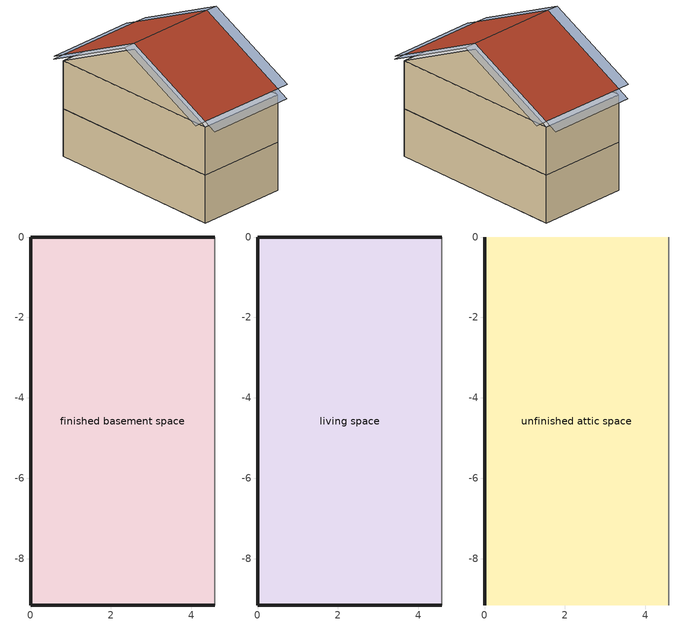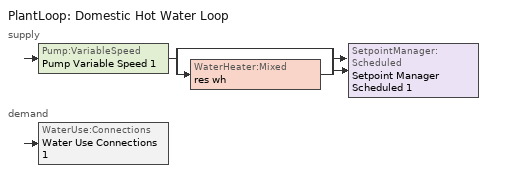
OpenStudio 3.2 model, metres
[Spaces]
finished basement space
 floor foundation: 0,-9.14 0,0 4.57,0 4.57,-9.14 z-2.44
 wall foundation: 4.57,0 0,0 0,-9.14 4.57,-9.14 z-2.44:0
 wall adiabatic: 4.57,-9.14 4.57,0 z-2.44:0
living space
 floor to finished basement space: 0,-9.14 0,0 4.57,0 4.57,-9.14 z0
 wall outside: 4.57,0 0,0 0,-9.14 4.57,-9.14 z0:2.44
 wall adiabatic: 4.57,-9.14 4.57,0 z0:2.44
unfinished attic space
 floor to living space: 0,-9.14 0,0 4.57,0 4.57,-9.14 z2.44
 wall outside: 0,-4.57,4.72 0,0,2.44 0,-9.14,2.44
 wall adiabatic: 4.57,-4.57,4.72 4.57,-9.14,2.44 4.57,0,2.44
 roof outside: 0,-4.57,5.03 4.57,-4.57,5.03 4.57,0,2.74 0,0,2.74; 4.57,-4.57,5.03 0,-4.57,5.03 0,-9.14,2.74 4.57,-9.14,2.74
shading: 5.18,-9.14,2.74 5.18,-4.57,5.03 4.57,-4.57,5.03 4.57,-9.14,2.74; -0.61,-4.57,5.03 -0.61,-9.14,2.74 0,-9.14,2.74 0,-4.57,5.03; 0,-9.75,2.44 4.57,-9.75,2.44 4.57,-9.14,2.74 0,-9.14,2.74; -0.61,0,2.74 -0.61,-4.57,5.03 0,-4.57,5.03 0,0,2.74; 5.18,-4.57,5.03 5.18,0,2.74 4.57,0,2.74 4.57,-4.57,5.03; 4.57,0.61,2.44 0,0.61,2.44 0,0,2.74 4.57,0,2.74
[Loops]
PlantLoop 'Domestic Hot Water Loop'
 supply: Pump:VariableSpeed 'Pump Variable Speed 1' > split
  | bypass
  | WaterHeater:Mixed 'res wh'
  join > SetpointManager:Scheduled 'Setpoint Manager Scheduled 1'
 demand: WaterUse:Connections 'Water Use Connections 1'
[Site]
Denver Intl Ap_CO_USA: Latitude {deg}=39.83; Longitude {deg}=-104.65; Time Zone {hr}=-7; Elevation {m}=1650
[ClimateZones]
Climate Zone Institution Name 1=Building America; Climate Zone Document Year 1=0; Climate Zone Value 1=Cold
[Site:WaterMainsTemperature]
Calculation Method=Correlation; Annual Average Outdoor Air Temperature {C}=10.8753; Maximum Difference In Monthly Average Outdoor Air Temperatures {deltaC}=23.1524
[Site:GroundTemperature:Deep]
10.8753, 10.8753, 10.8753, 10.8753, 10.8753, 10.8753, 10.8753, 10.8753, 10.8753, 10.8753, 10.8753, 10.8753
[Building]
Building 1: North Axis {deg}=0; Standards Number of Stories=2; Standards Number of Above Ground Stories=1; Standards Building Type=singlefamilyattached; Standards Number of Living Units=4
[ThermalZone] Use Ideal Air Loads=No
living zone; finished basement zone; unfinished attic zone
[Sizing:Zone] Zone Cooling Design Supply Air Temperature Input Method=SupplyAirTemperature; Zone Cooling Design Supply Air Temperature {C}=14; Zone Cooling Design Supply Air Temperature Difference {deltaC}=11.11; Zone Heating Design Supply Air Temperature Input Method=SupplyAirTemperature; Zone Heating Design Supply Air Temperature {C}=40; Zone Heating Design Supply Air Temperature Difference {deltaC}=11.11; Zone Cooling Design Supply Air Humidity Ratio {kg-H2O/kg-air}=0.0085; Zone Heating Design Supply Air Humidity Ratio {kg-H2O/kg-air}=0.008; Cooling Design Air Flow Method=DesignDay; Heating Design Air Flow Method=DesignDay; Account for Dedicated Outdoor Air System=No; Dedicated Outdoor Air System Control Strategy=NeutralSupplyAir; Dedicated Outdoor Air Low Setpoint Temperature for Design {C}=autosize; Dedicated Outdoor Air High Setpoint Temperature for Design {C}=autosize
living zone; finished basement zone; unfinished attic zone
[Space]
Name | Space Type | Thermal Zone | Building Unit
living space | Space Type 1 | living zone | unit 1
finished basement space | Space Type 2 | finished basement zone | unit 1
unfinished attic space | Space Type 3 | unfinished attic zone
[SpaceType]
Name | Standards Space Type
Space Type 1 | living
Space Type 2 | finished basement
Space Type 3 | unfinished attic
[BuildingUnit]
unit 1: Building Unit Type=Residential
[External:File]
8760.csv: File=8760.csv
[People:Definition] Number of People Calculation Method=People; Number of People {people}=1.695; Fraction Radiant=0.319734; Sensible Heat Fraction=0.573; Carbon Dioxide Generation Rate {m3/s-W}=0; Enable ASHRAE 55 Comfort Warnings=No; Mean Radiant Temperature Calculation Type=ZoneAveraged
res occupants|living space; res occupants|finished basement space
[People] Number of People Schedule=occupants; Activity Level Schedule=res occupants activity schedule; Multiplier=1
Name | People Definition | Space or SpaceType
res occupants|living space | res occupants|living space | living space
res occupants|finished basement space | res occupants|finished basement space | finished basement space
[PlantLoop]
Domestic Hot Water Loop: Glycol Concentration=0; Maximum Loop Flow Rate {m3/s}=0.01; Plant Loop Volume {m3}=0.003; Load Distribution Scheme=Optimal
[Sizing:Plant]
Domestic Hot Water Loop: Loop Type=Heating; Design Loop Exit Temperature {C}=51.6667; Loop Design Temperature Difference {deltaC}=5.55556; Sizing Option=NonCoincident; Zone Timesteps in Averaging Window=1; Coincident Sizing Factor Mode=None
[Pump:VariableSpeed]
Pump Variable Speed 1: Rated Flow Rate {m3/s}=0.01; Rated Pump Head {Pa}=1; Rated Power Consumption {W}=0; Motor Efficiency=1; Fraction of Motor Inefficiencies to Fluid Stream=0; Coefficient 1 of the Part Load Performance Curve=0; Coefficient 2 of the Part Load Performance Curve=1; Coefficient 3 of the Part Load Performance Curve=0; Coefficient 4 of the Part Load Performance Curve=0; Pump Control Type=Intermittent; Skin Loss Radiative Fraction=0.5; Design Power Sizing Method=PowerPerFlowPerPressure; Design Electric Power per Unit Flow Rate {W/(m3/s)}=348701.1; Design Shaft Power per Unit Flow Rate per Unit Head {W-s/m3-Pa}=1.28205; Design Minimum Flow Rate Fraction=0
[SetpointManager:Scheduled]
Setpoint Manager Scheduled 1: Control Variable=Temperature; Schedule=dhw temp
[WaterHeater:Mixed]
res wh: Tank Volume {m3}=0.143846; Setpoint Temperature Schedule=WH Setpoint Temp; Deadband Temperature Difference {deltaC}=2; Maximum Temperature Limit {C}=99; Heater Control Type=Cycle; Heater Maximum Capacity {W}=11722.8; Heater Minimum Capacity {W}=0; Heater Fuel Type=NaturalGas; Heater Thermal Efficiency=0.773298; Off Cycle Parasitic Fuel Consumption Rate {W}=0; Off Cycle Parasitic Fuel Type=Electricity; Off Cycle Parasitic Heat Fraction to Tank=0; On Cycle Parasitic Fuel Consumption Rate {W}=0; On Cycle Parasitic Fuel Type=Electricity; On Cycle Parasitic Heat Fraction to Tank=0; Ambient Temperature Indicator=ThermalZone; Ambient Temperature Thermal Zone=finished basement zone; Off Cycle Loss Coefficient to Ambient Temperature {W/K}=4.15693; Off Cycle Loss Fraction to Thermal Zone=0.64; On Cycle Loss Coefficient to Ambient Temperature {W/K}=4.15693; On Cycle Loss Fraction to Thermal Zone=1; Use Side Effectiveness=1; Source Side Effectiveness=1; Use Side Design Flow Rate {m3/s}=autosize; Source Side Design Flow Rate {m3/s}=autosize; Indirect Water Heating Recovery Time {hr}=1.5; Source Side Flow Control Mode=IndirectHeatPrimarySetpoint
[WaterHeater:Sizing]
res wh: Design Mode=PeakDraw; Time Storage Can Meet Peak Draw {hr}=0.538503; Time for Tank Recovery {hr}=0; Nominal Tank Volume for Autosizing Plant Connections {m3}=1
[WaterUse:Connections]
Water Use Connections 1: Drain Water Heat Exchanger Type=None; Drain Water Heat Exchanger Destination=Plant; Water Use Equipment Name 1=res shower; Water Use Equipment Name 2=res sink; Water Use Equipment Name 3=res bath
[WaterUse:Equipment:Definition] Target Temperature Schedule=fixtures temperature schedule
Name | Peak Flow Rate {m3/s}
res shower | 0.0177024
res sink | 0.0157995
res bath | 0.00443379
[WaterUse:Equipment] Space=living space
Name | Water Use Equipment Definition | Flow Rate Fraction Schedule
res shower | res shower | showers
res sink | res sink | sinks
res bath | res bath | baths
[OtherEquipment:Definition] Design Level Calculation Method=EquipmentLevel; Fraction Radiant=0; Fraction Lost=0
Name | Design Level {W} | Fraction Latent
res shower | 509072 | 0.487198
res sink | 158656 | 0.312225
res bath | 65402.5 | 0
[OtherEquipment] Space or SpaceType=living space
Name | Other Equipment Definition | Schedule
res shower | res shower | showers
res sink | res sink | sinks
res bath | res bath | baths
[EnergyManagementSystem:Sensor]
Name | Output Variable or Output Meter Index Key | Output Variable or Output Meter
res_shower_vol | res shower | Water Use Equipment Hot Water Volume
res_shower_tout | res wh | Water Heater Use Side Outlet Temperature
res_shower_mixsp | fixtures temperature schedule | Schedule Value
[EnergyManagementSystem:Program]
res_shower_sag: If res_shower_vol > 0; Set ShowerTime=SystemTimeStep; Else; Set ShowerTime=0; EndIf; If (res_shower_vol > 0) && (res_shower_mixsp > res_shower_tout); Set ShowerSag=SystemTimeStep; Set ShowerE=res_shower_vol*4141170*(res_shower_mixsp-res_shower_tout); Else; Set ShowerSag=0; Set ShowerE=0; EndIf
[EnergyManagementSystem:ProgramCallingManager]
res shower sag: EndOfSystemTimestepAfterHVACReporting; res_shower_sag
[EnergyManagementSystem:OutputVariable] Type of Data in Variable=Summed; Update Frequency=SystemTimestep; EMS Program or Subroutine=res_shower_sag
Name | EMS Variable | Units
Unmet Shower Energy|unit 1 | ShowerE | J
Unmet Shower Time|unit 1 | ShowerSag | hr
Shower Draw Time|unit 1 | ShowerTime | hr
[Schedule:File] External File=8760.csv; Rows to Skip at Top=1; Number of Hours of Data=8760; Minutes per Item=60
Name | Column Number
occupants | 1
showers | 12
sinks | 13
baths | 11
[Schedule:Constant]
Name | Value
res occupants activity schedule | 112.539
dhw temp; WH Setpoint Temp | 51.6667
fixtures temperature schedule | 43.3333
